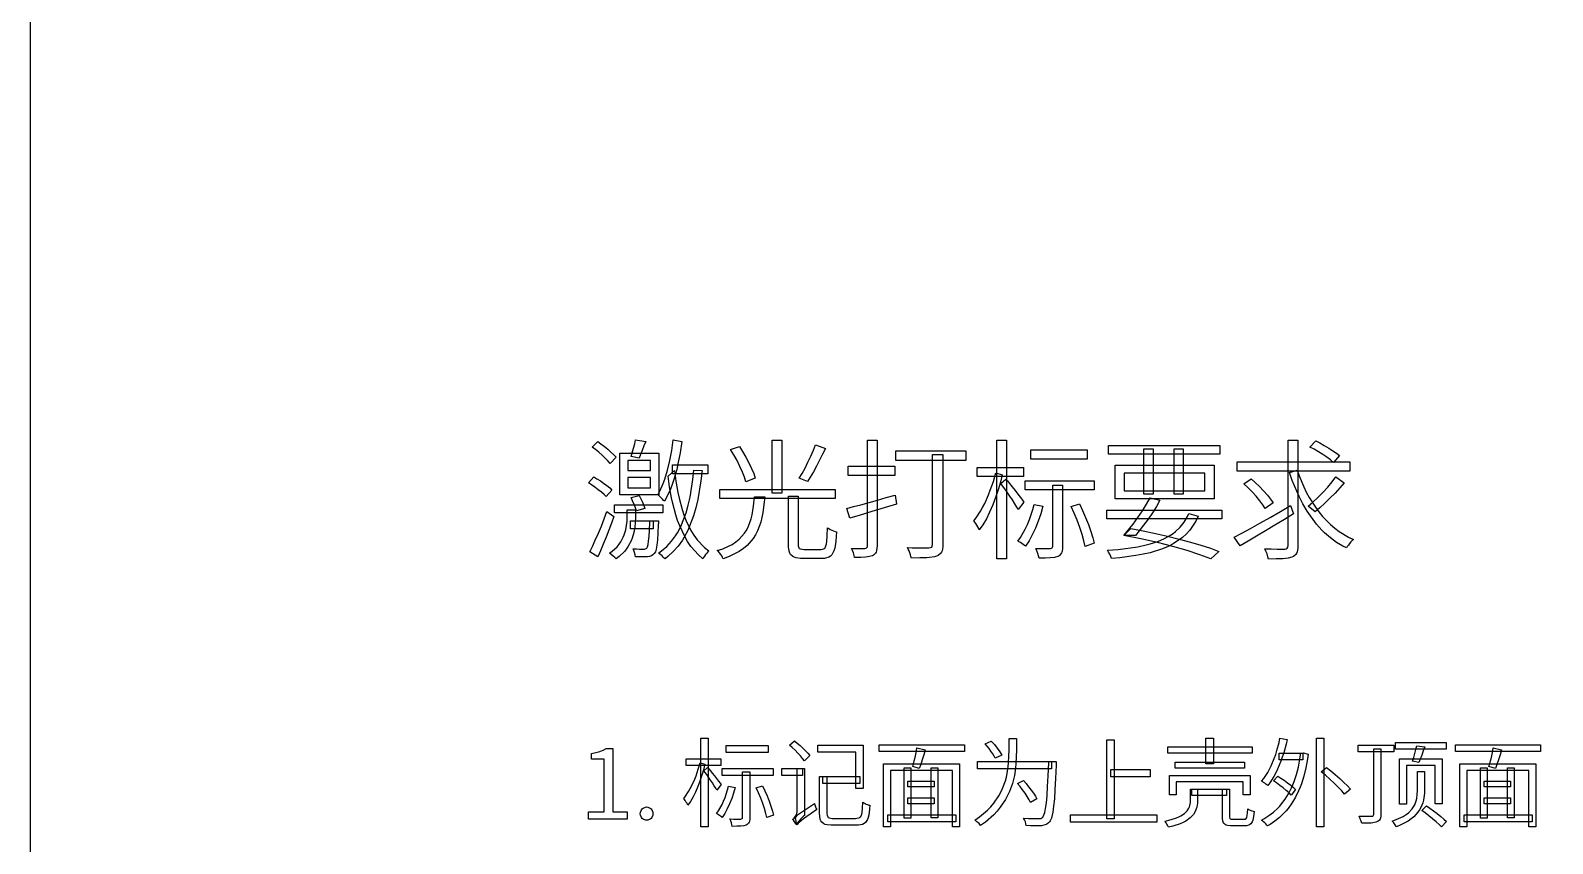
# Model space of a CAD drawing. Header units: millimetres. Extents: x 5 to 292, y 5 to 205.
# Drawn here: x 5 to 45.92, y 70.16 to 92 of the extents above; entities that cross this region are included whole.
import ezdxf

# ---------------------------------------------------------------- set-up
doc = ezdxf.new("R2010")
doc.units = ezdxf.units.MM
doc.layers.add('ANNOTATION', color=7, linetype='Continuous')
doc.layers.add('REFERENCE', color=8, linetype='Continuous')

msp = doc.modelspace()

# ---------------------------------------------------------------- linework, layer by layer
at = {"layer": 'ANNOTATION'}
for points in [[(20.101, 80.809), (20.25, 80.959), (20.338, 80.896), (20.43, 80.825), (20.521, 80.751), (20.607, 80.676), (20.682, 80.604), (20.742, 80.539), (20.582, 80.369), (20.523, 80.438), (20.451, 80.513), (20.368, 80.591), (20.279, 80.669), (20.189, 80.743), (20.101, 80.809)], [(20.842, 80.643), (21.897, 80.643), (21.897, 79.523), (20.842, 79.523), (20.842, 80.643)], [(21.269, 81), (21.54, 80.962), (21.494, 80.841), (21.449, 80.719), (21.405, 80.607), (21.362, 80.511), (21.147, 80.553), (21.18, 80.657), (21.213, 80.776), (21.245, 80.896), (21.269, 81)], [(22.278, 81), (22.514, 80.962), (22.466, 80.654), (22.407, 80.355), (22.374, 80.21), (22.297, 79.936), (22.254, 79.805), (22.207, 79.682), (22.101, 79.456), (22.042, 79.353), (22.021, 79.378), (21.992, 79.409), (21.959, 79.443), (21.926, 79.476), (21.894, 79.506), (21.865, 79.53), (21.919, 79.624), (22.014, 79.83), (22.056, 79.943), (22.129, 80.184), (22.191, 80.445), (22.24, 80.719), (22.278, 81)], [(23.824, 80.74), (24.06, 80.827), (24.146, 80.689), (24.233, 80.541), (24.315, 80.388), (24.387, 80.237), (24.446, 80.096), (24.487, 79.971), (24.233, 79.873), (24.196, 79.997), (24.141, 80.139), (24.073, 80.291), (23.996, 80.447), (23.912, 80.599), (23.824, 80.74)], [(24.937, 80.997), (25.201, 80.997), (25.201, 79.572), (24.937, 79.572), (24.937, 80.997)], [(26.102, 80.865), (26.372, 80.768), (26.297, 80.615), (26.216, 80.456), (26.133, 80.296), (26.048, 80.144), (25.966, 80.004), (25.887, 79.884), (25.665, 79.971), (25.743, 80.098), (25.823, 80.244), (25.902, 80.402), (25.979, 80.565), (26.047, 80.722), (26.102, 80.865)], [(27.503, 80.997), (27.759, 80.997), (27.759, 78.15), (27.757, 78.1), (27.744, 78.017), (27.732, 77.984), (27.715, 77.956), (27.667, 77.909), (27.635, 77.89), (27.554, 77.865), (27.45, 77.85), (27.32, 77.844), (27.156, 77.842), (27.145, 77.898), (27.125, 77.965), (27.1, 78.031), (27.073, 78.088), (27.189, 78.085), (27.297, 78.084), (27.382, 78.085), (27.434, 78.088), (27.464, 78.092), (27.499, 78.125), (27.503, 78.154), (27.503, 80.997)], [(28.262, 80.705), (30.144, 80.705), (30.144, 80.445), (28.262, 80.445), (28.262, 80.705)], [(30.98, 80.997), (31.24, 80.997), (31.24, 77.81), (30.98, 77.81), (30.98, 80.997)], [(31.895, 80.733), (33.407, 80.733), (33.407, 80.487), (31.895, 80.487), (31.895, 80.733)], [(33.986, 80.848), (36.971, 80.848), (36.971, 80.615), (33.986, 80.615), (33.986, 80.848)], [(34.933, 80.761), (35.179, 80.761), (35.179, 79.548), (34.933, 79.548), (34.933, 80.761)], [(35.744, 80.761), (35.99, 80.761), (35.99, 79.548), (35.744, 79.548), (35.744, 80.761)], [(38.809, 80.99), (39.076, 80.99), (39.076, 78.161), (39.074, 78.096), (39.054, 77.993), (39.037, 77.954), (39.015, 77.923), (38.953, 77.871), (38.913, 77.852), (38.808, 77.826), (38.669, 77.811), (38.493, 77.803), (38.282, 77.8), (38.267, 77.864), (38.244, 77.939), (38.215, 78.013), (38.185, 78.077), (38.358, 78.072), (38.516, 78.07), (38.719, 78.07), (38.76, 78.078), (38.788, 78.091), (38.804, 78.117), (38.809, 78.161), (38.809, 80.99)], [(39.395, 80.809), (39.554, 80.976), (39.665, 80.919), (39.783, 80.853), (39.901, 80.782), (40.014, 80.712), (40.113, 80.646), (40.192, 80.584), (40.029, 80.397), (39.95, 80.462), (39.852, 80.534), (39.742, 80.608), (39.625, 80.681), (39.508, 80.75), (39.395, 80.809)], [(21.057, 80.449), (21.057, 80.179), (21.671, 80.179), (21.671, 80.449), (21.057, 80.449)], [(22.264, 80.331), (23.207, 80.331), (23.207, 80.092), (22.264, 80.092), (22.264, 80.331)], [(26.979, 80.296), (28.241, 80.296), (28.241, 80.047), (26.979, 80.047), (26.979, 80.296)], [(29.25, 80.612), (29.527, 80.612), (29.527, 78.188), (29.525, 78.126), (29.506, 78.024), (29.489, 77.984), (29.467, 77.95), (29.401, 77.896), (29.358, 77.876), (29.305, 77.861), (29.173, 77.84), (29.094, 77.835), (28.908, 77.829), (28.682, 77.828), (28.672, 77.869), (28.657, 77.916), (28.639, 77.967), (28.619, 78.018), (28.597, 78.067), (28.574, 78.109), (28.702, 78.105), (28.824, 78.102), (28.934, 78.1), (29.03, 78.1), (29.106, 78.102), (29.156, 78.105), (29.2, 78.11), (29.229, 78.124), (29.245, 78.151), (29.25, 78.192), (29.25, 80.612)], [(30.45, 80.262), (31.694, 80.262), (31.694, 80.019), (30.45, 80.019), (30.45, 80.262)], [(34.16, 80.321), (36.826, 80.321), (36.826, 79.422), (34.16, 79.422), (34.16, 80.321)], [(37.439, 80.414), (40.47, 80.414), (40.47, 80.161), (37.439, 80.161), (37.439, 80.414)], [(20, 79.849), (20.146, 80.009), (20.231, 79.956), (20.321, 79.898), (20.41, 79.835), (20.496, 79.773), (20.572, 79.712), (20.634, 79.655), (20.478, 79.478), (20.422, 79.534), (20.348, 79.596), (20.264, 79.662), (20.175, 79.73), (20.085, 79.793), (20, 79.849)], [(21.057, 79.995), (21.057, 79.717), (21.671, 79.717), (21.671, 79.995), (21.057, 79.995)], [(22.833, 80.192), (23.054, 80.175), (23.023, 79.904), (22.94, 79.404), (22.888, 79.174), (22.827, 78.958), (22.672, 78.566), (22.578, 78.389), (22.526, 78.306), (22.411, 78.148), (22.282, 78.001), (22.137, 77.867), (22.06, 77.804), (22.041, 77.827), (22.013, 77.854), (21.979, 77.884), (21.946, 77.913), (21.915, 77.94), (21.886, 77.963), (21.963, 78.019), (22.105, 78.141), (22.232, 78.277), (22.343, 78.425), (22.392, 78.504), (22.482, 78.671), (22.629, 79.044), (22.685, 79.249), (22.733, 79.467), (22.807, 79.938), (22.833, 80.192)], [(22.316, 80.179), (22.354, 79.889), (22.404, 79.589), (22.436, 79.437), (22.517, 79.136), (22.566, 78.987), (22.621, 78.842), (22.756, 78.568), (22.834, 78.44), (22.922, 78.319), (23.125, 78.108), (23.242, 78.018), (23.215, 77.991), (23.184, 77.958), (23.152, 77.921), (23.122, 77.882), (23.096, 77.844), (23.075, 77.81), (22.959, 77.91), (22.755, 78.139), (22.668, 78.268), (22.589, 78.404), (22.455, 78.689), (22.399, 78.838), (22.35, 78.99), (22.269, 79.294), (22.236, 79.447), (22.184, 79.744), (22.146, 80.026), (22.316, 80.179)], [(30.949, 80.116), (31.126, 80.061), (31.076, 79.866), (31.017, 79.662), (30.948, 79.456), (30.871, 79.255), (30.787, 79.062), (30.698, 78.882), (30.605, 78.721), (30.508, 78.587), (30.492, 78.624), (30.469, 78.667), (30.442, 78.711), (30.415, 78.755), (30.388, 78.795), (30.363, 78.83), (30.422, 78.905), (30.539, 79.084), (30.597, 79.187), (30.653, 79.296), (30.757, 79.527), (30.805, 79.648), (30.887, 79.888), (30.949, 80.116)], [(31.223, 79.946), (31.263, 79.899), (31.322, 79.827), (31.392, 79.738), (31.469, 79.641), (31.545, 79.544), (31.615, 79.456), (31.671, 79.382), (31.708, 79.333), (31.556, 79.128), (31.514, 79.197), (31.46, 79.285), (31.397, 79.387), (31.329, 79.492), (31.259, 79.595), (31.193, 79.69), (31.136, 79.769), (31.091, 79.828), (31.223, 79.946)], [(31.743, 79.905), (33.594, 79.905), (33.594, 79.659), (31.743, 79.659), (31.743, 79.905)], [(34.406, 80.106), (34.406, 79.634), (36.569, 79.634), (36.569, 80.106), (34.406, 80.106)], [(37.62, 79.821), (37.818, 79.957), (37.929, 79.858), (38.042, 79.749), (38.153, 79.634), (38.254, 79.519), (38.341, 79.41), (38.407, 79.312), (38.195, 79.156), (38.133, 79.255), (38.049, 79.367), (37.951, 79.486), (37.844, 79.605), (37.731, 79.719), (37.62, 79.821)], [(39.055, 80.189), (39.107, 80.038), (39.229, 79.742), (39.3, 79.598), (39.376, 79.457), (39.546, 79.191), (39.639, 79.065), (39.738, 78.946), (39.95, 78.728), (40.064, 78.629), (40.183, 78.538), (40.434, 78.386), (40.567, 78.324), (40.534, 78.296), (40.499, 78.259), (40.464, 78.219), (40.43, 78.177), (40.4, 78.135), (40.376, 78.098), (40.286, 78.145), (40.113, 78.249), (39.949, 78.369), (39.793, 78.506), (39.719, 78.58), (39.577, 78.738), (39.322, 79.089), (39.209, 79.282), (39.105, 79.484), (38.924, 79.908), (38.847, 80.13), (39.055, 80.189)], [(40.095, 80.005), (40.32, 79.846), (40.203, 79.711), (40.073, 79.571), (39.935, 79.433), (39.797, 79.301), (39.663, 79.18), (39.537, 79.073), (39.35, 79.218), (39.473, 79.325), (39.606, 79.452), (39.743, 79.591), (39.875, 79.733), (39.995, 79.873), (40.095, 80.005)], [(21.147, 79.451), (21.366, 79.506), (21.41, 79.422), (21.452, 79.329), (21.49, 79.239), (21.518, 79.162), (21.29, 79.097), (21.264, 79.176), (21.227, 79.27), (21.187, 79.365), (21.147, 79.451)], [(24.465, 79.471), (24.74, 79.471), (24.727, 79.326), (24.69, 79.051), (24.665, 78.92), (24.634, 78.795), (24.549, 78.561), (24.495, 78.453), (24.431, 78.351), (24.268, 78.165), (24.169, 78.081), (24.057, 78.003), (23.785, 77.866), (23.626, 77.807), (23.609, 77.843), (23.585, 77.883), (23.556, 77.925), (23.526, 77.965), (23.495, 78.001), (23.464, 78.029), (23.612, 78.079), (23.862, 78.196), (23.964, 78.264), (24.053, 78.338), (24.199, 78.5), (24.256, 78.589), (24.303, 78.682), (24.376, 78.884), (24.402, 78.992), (24.439, 79.223), (24.465, 79.471)], [(23.536, 79.672), (26.632, 79.672), (26.632, 79.426), (23.536, 79.426), (23.536, 79.672)], [(25.381, 79.489), (25.641, 79.489), (25.641, 78.195), (25.643, 78.157), (25.657, 78.103), (25.67, 78.086), (25.69, 78.075), (25.757, 78.062), (25.804, 78.06), (25.889, 78.06), (26.024, 78.06), (26.163, 78.06), (26.258, 78.06), (26.291, 78.063), (26.343, 78.083), (26.362, 78.102), (26.378, 78.128), (26.402, 78.211), (26.41, 78.268), (26.423, 78.424), (26.431, 78.642), (26.463, 78.619), (26.502, 78.597), (26.547, 78.578), (26.592, 78.56), (26.636, 78.544), (26.674, 78.532), (26.652, 78.282), (26.622, 78.093), (26.602, 78.02), (26.544, 77.911), (26.506, 77.875), (26.461, 77.848), (26.347, 77.818), (26.279, 77.814), (26.182, 77.814), (26.024, 77.814), (25.87, 77.814), (25.776, 77.814), (25.702, 77.816), (25.581, 77.833), (25.533, 77.847), (25.493, 77.867), (25.433, 77.925), (25.414, 77.963), (25.399, 78.009), (25.383, 78.125), (25.381, 78.195), (25.381, 79.489)], [(26.948, 79.162), (27.126, 79.208), (27.326, 79.261), (27.544, 79.321), (27.773, 79.386), (28.009, 79.453), (28.245, 79.52), (28.279, 79.274), (27.949, 79.176), (27.619, 79.076), (27.306, 78.982), (27.028, 78.902), (26.948, 79.162)], [(32.485, 79.783), (32.749, 79.783), (32.749, 78.143), (32.747, 78.091), (32.733, 78.003), (32.72, 77.968), (32.704, 77.938), (32.652, 77.889), (32.617, 77.869), (32.529, 77.844), (32.417, 77.83), (32.28, 77.823), (32.114, 77.821), (32.103, 77.884), (32.083, 77.954), (32.058, 78.025), (32.031, 78.088), (32.16, 78.085), (32.275, 78.084), (32.419, 78.084), (32.451, 78.09), (32.471, 78.1), (32.481, 78.118), (32.485, 78.147), (32.485, 79.783)], [(34.392, 78.434), (34.515, 78.577), (34.643, 78.74), (34.771, 78.916), (34.894, 79.097), (35.006, 79.276), (35.099, 79.447), (35.362, 79.385), (35.271, 79.216), (35.163, 79.043), (35.046, 78.872), (34.926, 78.708), (34.81, 78.56), (34.704, 78.434), (34.392, 78.434)], [(20.038, 77.994), (20.108, 78.138), (20.185, 78.306), (20.267, 78.492), (20.348, 78.687), (20.427, 78.885), (20.499, 79.076), (20.683, 78.944), (20.62, 78.764), (20.549, 78.577), (20.475, 78.387), (20.399, 78.2), (20.323, 78.022), (20.25, 77.859), (20.038, 77.994)], [(21.043, 79.125), (21.265, 79.125), (21.265, 78.909), (21.261, 78.787), (21.248, 78.653), (21.222, 78.512), (21.179, 78.365), (21.15, 78.291), (21.072, 78.145), (21.023, 78.072), (20.966, 78.002), (20.828, 77.867), (20.745, 77.804), (20.709, 77.841), (20.662, 77.882), (20.612, 77.922), (20.565, 77.956), (20.642, 78.013), (20.772, 78.133), (20.823, 78.197), (20.868, 78.262), (20.939, 78.391), (20.965, 78.455), (21.005, 78.582), (21.028, 78.703), (21.039, 78.816), (21.043, 78.917), (21.043, 79.125)], [(20.7, 79.26), (22.001, 79.26), (22.001, 79.041), (20.7, 79.041), (20.7, 79.26)], [(31.982, 79.27), (32.221, 79.218), (32.164, 79.018), (32.095, 78.821), (32.017, 78.631), (31.934, 78.452), (31.845, 78.289), (31.753, 78.147), (31.725, 78.166), (31.691, 78.19), (31.652, 78.216), (31.613, 78.242), (31.575, 78.265), (31.542, 78.282), (31.613, 78.38), (31.743, 78.605), (31.802, 78.732), (31.856, 78.865), (31.946, 79.134), (31.982, 79.27)], [(32.981, 79.211), (33.203, 79.281), (33.287, 79.105), (33.367, 78.918), (33.441, 78.729), (33.507, 78.545), (33.562, 78.375), (33.598, 78.226), (33.359, 78.14), (33.323, 78.29), (33.273, 78.462), (33.212, 78.649), (33.14, 78.842), (33.062, 79.032), (32.981, 79.211)], [(33.934, 79.117), (37.03, 79.117), (37.03, 78.885), (33.934, 78.885), (33.934, 79.117)], [(36.146, 79.024), (36.392, 78.951), (36.328, 78.816), (36.169, 78.576), (36.073, 78.471), (35.967, 78.376), (35.723, 78.21), (35.584, 78.14), (35.435, 78.077), (35.1, 77.972), (34.915, 77.93), (34.719, 77.894), (34.291, 77.836), (34.059, 77.814), (34.041, 77.871), (34.016, 77.932), (33.985, 77.99), (33.952, 78.039), (34.246, 78.061), (34.769, 78.131), (34.998, 78.18), (35.105, 78.208), (35.304, 78.273), (35.484, 78.35), (35.645, 78.44), (35.718, 78.49), (35.786, 78.543), (35.911, 78.661), (36.018, 78.794), (36.108, 78.943), (36.146, 79.024)], [(37.363, 78.393), (37.563, 78.497), (37.796, 78.623), (38.054, 78.766), (38.327, 78.92), (38.605, 79.079), (38.878, 79.236), (38.958, 79.017), (38.71, 78.864), (38.457, 78.71), (38.206, 78.559), (37.964, 78.415), (37.736, 78.281), (37.526, 78.157), (37.363, 78.393)], [(21.134, 78.823), (21.744, 78.823), (21.744, 78.608), (21.134, 78.608), (21.134, 78.823)], [(21.65, 78.823), (21.883, 78.823), (21.883, 78.823), (21.883, 78.786), (21.882, 78.753), (21.879, 78.726), (21.868, 78.497), (21.855, 78.315), (21.84, 78.175), (21.822, 78.07), (21.8, 77.996), (21.771, 77.946), (21.735, 77.913), (21.693, 77.889), (21.646, 77.872), (21.592, 77.862), (21.53, 77.86), (21.449, 77.859), (21.357, 77.86), (21.262, 77.862), (21.255, 77.916), (21.243, 77.975), (21.224, 78.031), (21.199, 78.077), (21.289, 78.071), (21.371, 78.067), (21.437, 78.065), (21.481, 78.064), (21.511, 78.066), (21.556, 78.081), (21.57, 78.095), (21.59, 78.131), (21.605, 78.192), (21.619, 78.282), (21.631, 78.407), (21.642, 78.573), (21.65, 78.785), (21.65, 78.823)], [(34.392, 78.434), (34.579, 78.619), (34.911, 78.556), (35.243, 78.486), (35.569, 78.412), (35.884, 78.334), (36.185, 78.254), (36.466, 78.171), (36.724, 78.089), (36.951, 78.008), (36.729, 77.807), (36.441, 77.916), (36.099, 78.027), (35.714, 78.137), (35.295, 78.244), (34.851, 78.343), (34.392, 78.434)], [(23.024, 72.985), (23.218, 72.985), (23.218, 70.611), (23.024, 70.611), (23.024, 72.985)], [(25.405, 72.801), (25.539, 72.92), (25.613, 72.857), (25.689, 72.788), (25.764, 72.717), (25.836, 72.647), (25.899, 72.582), (25.95, 72.522), (25.808, 72.383), (25.76, 72.446), (25.699, 72.515), (25.629, 72.588), (25.555, 72.663), (25.478, 72.736), (25.405, 72.801)], [(31.31, 72.979), (31.507, 72.979), (31.507, 72.672), (31.503, 72.492), (31.492, 72.298), (31.483, 72.196), (31.451, 71.988), (31.428, 71.881), (31.399, 71.773), (31.321, 71.557), (31.271, 71.449), (31.214, 71.342), (31.074, 71.132), (30.99, 71.029), (30.896, 70.928), (30.673, 70.736), (30.544, 70.645), (30.525, 70.669), (30.501, 70.694), (30.473, 70.72), (30.444, 70.746), (30.416, 70.769), (30.391, 70.787), (30.515, 70.873), (30.728, 71.052), (30.818, 71.146), (30.899, 71.242), (31.034, 71.439), (31.088, 71.539), (31.135, 71.639), (31.209, 71.84), (31.236, 71.94), (31.257, 72.039), (31.287, 72.232), (31.296, 72.326), (31.307, 72.506), (31.31, 72.675), (31.31, 72.979)], [(30.667, 72.84), (30.832, 72.912), (30.913, 72.821), (30.993, 72.719), (31.063, 72.618), (31.114, 72.533), (30.939, 72.448), (30.908, 72.505), (30.869, 72.569), (30.823, 72.637), (30.772, 72.708), (30.719, 72.777), (30.667, 72.84)], [(33.934, 72.946), (34.138, 72.946), (34.138, 70.823), (33.934, 70.823), (33.934, 72.946)], [(36.601, 72.987), (36.803, 72.987), (36.803, 72.303), (36.601, 72.303), (36.601, 72.987)], [(38.592, 72.987), (38.786, 72.951), (38.757, 72.83), (38.692, 72.593), (38.654, 72.478), (38.614, 72.367), (38.526, 72.156), (38.479, 72.057), (38.428, 71.963), (38.32, 71.792), (38.262, 71.714), (38.241, 71.733), (38.214, 71.755), (38.183, 71.779), (38.152, 71.802), (38.122, 71.822), (38.097, 71.838), (38.154, 71.908), (38.262, 72.066), (38.311, 72.153), (38.357, 72.245), (38.44, 72.442), (38.478, 72.547), (38.511, 72.654), (38.569, 72.874), (38.592, 72.987)], [(39.573, 72.985), (39.775, 72.985), (39.775, 70.611), (39.573, 70.611), (39.573, 72.985)], [(41.701, 72.871), (43.059, 72.871), (43.059, 72.698), (41.701, 72.698), (41.701, 72.871)], [(20, 70.816), (20, 71.012), (20.424, 71.012), (20.424, 72.424), (20.085, 72.424), (20.085, 72.574), (20.204, 72.6), (20.306, 72.631), (20.396, 72.667), (20.478, 72.708), (20.658, 72.708), (20.658, 71.012), (21.038, 71.012), (21.038, 70.816), (20, 70.816)], [(22.629, 72.437), (23.556, 72.437), (23.556, 72.256), (22.629, 72.256), (22.629, 72.437)], [(23.705, 72.789), (24.832, 72.789), (24.832, 72.605), (23.705, 72.605), (23.705, 72.789)], [(26.167, 72.804), (27.385, 72.804), (27.385, 71.637), (27.191, 71.637), (27.191, 72.61), (26.167, 72.61), (26.167, 72.804)], [(27.816, 72.814), (30.107, 72.814), (30.107, 72.628), (27.816, 72.628), (27.816, 72.814)], [(28.829, 72.729), (29.056, 72.675), (29.015, 72.544), (28.973, 72.409), (28.933, 72.282), (28.893, 72.174), (28.718, 72.225), (28.739, 72.3), (28.76, 72.383), (28.782, 72.472), (28.802, 72.562), (28.818, 72.65), (28.829, 72.729)], [(35.576, 72.76), (37.841, 72.76), (37.841, 72.584), (35.576, 72.584), (35.576, 72.76)], [(39.142, 72.59), (39.178, 72.59), (39.217, 72.597), (39.351, 72.556), (39.333, 72.43), (39.289, 72.192), (39.234, 71.97), (39.168, 71.765), (39.131, 71.669), (39.091, 71.577), (39.006, 71.404), (38.912, 71.246), (38.809, 71.103), (38.755, 71.037), (38.698, 70.975), (38.581, 70.86), (38.456, 70.758), (38.325, 70.669), (38.256, 70.63), (38.237, 70.655), (38.211, 70.685), (38.181, 70.717), (38.151, 70.746), (38.121, 70.771), (38.094, 70.79), (38.162, 70.826), (38.292, 70.908), (38.415, 71.001), (38.53, 71.106), (38.584, 71.163), (38.637, 71.223), (38.735, 71.353), (38.824, 71.497), (38.905, 71.654), (38.942, 71.738), (38.976, 71.825), (39.037, 72.011), (39.088, 72.212), (39.127, 72.429), (39.142, 72.543), (39.142, 72.59)], [(38.569, 72.59), (39.204, 72.59), (39.204, 72.406), (38.569, 72.406), (38.569, 72.59)], [(40.694, 72.801), (41.652, 72.801), (41.652, 72.618), (40.694, 72.618), (40.694, 72.801)], [(41.113, 72.703), (41.306, 72.703), (41.306, 70.947), (41.305, 70.906), (41.292, 70.838), (41.282, 70.812), (41.267, 70.789), (41.225, 70.754), (41.198, 70.741), (41.168, 70.729), (41.091, 70.712), (41.044, 70.707), (40.931, 70.702), (40.79, 70.702), (40.784, 70.73), (40.774, 70.763), (40.761, 70.798), (40.747, 70.833), (40.733, 70.867), (40.718, 70.895), (40.83, 70.893), (40.93, 70.892), (41.009, 70.892), (41.056, 70.893), (41.084, 70.897), (41.101, 70.906), (41.11, 70.921), (41.113, 70.947), (41.113, 72.703)], [(41.807, 72.437), (42.956, 72.437), (42.956, 71.221), (42.768, 71.221), (42.768, 72.254), (41.991, 72.254), (41.991, 71.216), (41.807, 71.216), (41.807, 72.437)], [(42.269, 72.786), (42.484, 72.758), (42.444, 72.646), (42.402, 72.533), (42.361, 72.427), (42.323, 72.339), (42.158, 72.373), (42.189, 72.468), (42.22, 72.578), (42.248, 72.689), (42.269, 72.786)], [(43.31, 72.814), (45.6, 72.814), (45.6, 72.628), (43.31, 72.628), (43.31, 72.814)], [(44.322, 72.729), (44.549, 72.675), (44.508, 72.544), (44.467, 72.409), (44.426, 72.282), (44.387, 72.174), (44.211, 72.225), (44.232, 72.3), (44.254, 72.383), (44.275, 72.472), (44.295, 72.562), (44.312, 72.65), (44.322, 72.729)], [(23.001, 72.329), (23.133, 72.287), (23.095, 72.142), (23.051, 71.991), (23, 71.837), (22.942, 71.687), (22.88, 71.543), (22.813, 71.409), (22.744, 71.29), (22.673, 71.19), (22.66, 71.218), (22.643, 71.249), (22.623, 71.283), (22.603, 71.315), (22.583, 71.345), (22.564, 71.371), (22.608, 71.427), (22.695, 71.56), (22.738, 71.637), (22.781, 71.718), (22.858, 71.89), (22.893, 71.98), (22.954, 72.159), (23.001, 72.329)], [(23.205, 72.202), (23.235, 72.167), (23.278, 72.113), (23.331, 72.047), (23.388, 71.975), (23.445, 71.903), (23.496, 71.837), (23.539, 71.782), (23.566, 71.745), (23.452, 71.593), (23.422, 71.644), (23.381, 71.71), (23.334, 71.785), (23.283, 71.864), (23.232, 71.941), (23.183, 72.011), (23.14, 72.071), (23.107, 72.114), (23.205, 72.202)], [(23.592, 72.171), (24.971, 72.171), (24.971, 71.988), (23.592, 71.988), (23.592, 72.171)], [(24.144, 72.081), (24.341, 72.081), (24.341, 70.86), (24.34, 70.82), (24.329, 70.755), (24.32, 70.729), (24.307, 70.707), (24.269, 70.67), (24.243, 70.655), (24.177, 70.637), (24.094, 70.626), (23.992, 70.621), (23.868, 70.619), (23.86, 70.666), (23.845, 70.719), (23.826, 70.771), (23.806, 70.818), (23.902, 70.816), (23.988, 70.816), (24.096, 70.816), (24.119, 70.82), (24.134, 70.827), (24.142, 70.84), (24.144, 70.862), (24.144, 72.081)], [(25.203, 72.174), (25.753, 72.174), (25.753, 71.985), (25.203, 71.985), (25.203, 72.174)], [(25.601, 70.658), (25.588, 70.682), (25.571, 70.709), (25.551, 70.736), (25.531, 70.763), (25.511, 70.787), (25.49, 70.805), (25.528, 70.841), (25.571, 70.895), (25.591, 70.93), (25.613, 71.01), (25.616, 71.056), (25.616, 72.174), (25.808, 72.174), (25.808, 70.911), (25.808, 70.911), (25.787, 70.893), (25.764, 70.872), (25.735, 70.845), (25.704, 70.814), (25.673, 70.781), (25.645, 70.747), (25.622, 70.715), (25.606, 70.685), (25.601, 70.658)], [(27.935, 72.303), (29.98, 72.303), (29.98, 70.609), (29.784, 70.609), (29.784, 72.122), (28.121, 72.122), (28.121, 70.609), (27.935, 70.609), (27.935, 72.303)], [(28.493, 72.192), (28.671, 72.192), (28.671, 70.841), (28.493, 70.841), (28.493, 72.192)], [(29.219, 72.192), (29.397, 72.192), (29.397, 70.849), (29.219, 70.849), (29.219, 72.192)], [(30.461, 72.363), (32.452, 72.363), (32.452, 72.169), (30.461, 72.169), (30.461, 72.363)], [(32.374, 72.363), (32.575, 72.363), (32.575, 72.363), (32.574, 72.343), (32.573, 72.323), (32.573, 72.3), (32.573, 72.262), (32.558, 71.903), (32.542, 71.603), (32.526, 71.356), (32.507, 71.158), (32.486, 71.002), (32.46, 70.885), (32.446, 70.84), (32.413, 70.769), (32.395, 70.743), (32.373, 70.718), (32.326, 70.68), (32.302, 70.667), (32.247, 70.649), (32.18, 70.637), (32.102, 70.634), (32.001, 70.634), (31.886, 70.636), (31.767, 70.642), (31.761, 70.69), (31.747, 70.743), (31.726, 70.797), (31.7, 70.844), (31.827, 70.834), (31.943, 70.83), (32.038, 70.829), (32.101, 70.828), (32.138, 70.829), (32.168, 70.834), (32.192, 70.845), (32.214, 70.865), (32.229, 70.885), (32.256, 70.948), (32.268, 70.99), (32.29, 71.101), (32.311, 71.253), (32.329, 71.448), (32.345, 71.688), (32.361, 71.979), (32.374, 72.324), (32.374, 72.363)], [(34.045, 72.148), (35.106, 72.148), (35.106, 71.954), (34.045, 71.954), (34.045, 72.148)], [(35.773, 72.347), (37.642, 72.347), (37.642, 72.179), (35.773, 72.179), (35.773, 72.347)], [(39.698, 72.086), (39.844, 72.202), (39.959, 72.112), (40.079, 72.011), (40.198, 71.906), (40.311, 71.802), (40.411, 71.705), (40.49, 71.618), (40.33, 71.482), (40.255, 71.57), (40.158, 71.671), (40.048, 71.779), (39.931, 71.887), (39.813, 71.991), (39.698, 72.086)], [(42.288, 72.096), (42.478, 72.096), (42.478, 71.575), (42.477, 71.514), (42.462, 71.387), (42.45, 71.322), (42.433, 71.256), (42.38, 71.126), (42.344, 71.062), (42.301, 70.999), (42.187, 70.877), (42.117, 70.818), (42.036, 70.761), (41.84, 70.657), (41.725, 70.609), (41.71, 70.632), (41.692, 70.658), (41.672, 70.687), (41.65, 70.715), (41.627, 70.741), (41.606, 70.762), (41.719, 70.802), (41.908, 70.889), (41.983, 70.937), (42.047, 70.987), (42.148, 71.091), (42.185, 71.145), (42.215, 71.2), (42.257, 71.31), (42.269, 71.366), (42.283, 71.474), (42.288, 71.577), (42.288, 72.096)], [(43.429, 72.303), (45.474, 72.303), (45.474, 70.609), (45.278, 70.609), (45.278, 72.122), (43.615, 72.122), (43.615, 70.609), (43.429, 70.609), (43.429, 72.303)], [(43.987, 72.192), (44.165, 72.192), (44.165, 70.841), (43.987, 70.841), (43.987, 72.192)], [(44.712, 72.192), (44.89, 72.192), (44.89, 70.849), (44.712, 70.849), (44.712, 72.192)], [(23.77, 71.699), (23.948, 71.66), (23.905, 71.511), (23.854, 71.364), (23.796, 71.222), (23.734, 71.089), (23.668, 70.968), (23.6, 70.862), (23.579, 70.877), (23.553, 70.894), (23.524, 70.914), (23.495, 70.933), (23.467, 70.95), (23.442, 70.963), (23.495, 71.036), (23.592, 71.204), (23.636, 71.298), (23.676, 71.397), (23.743, 71.597), (23.77, 71.699)], [(24.514, 71.655), (24.679, 71.706), (24.742, 71.576), (24.802, 71.437), (24.857, 71.296), (24.906, 71.159), (24.946, 71.032), (24.974, 70.921), (24.795, 70.857), (24.769, 70.968), (24.732, 71.097), (24.686, 71.236), (24.633, 71.38), (24.575, 71.521), (24.514, 71.655)], [(26.215, 71.957), (26.414, 71.957), (26.414, 70.96), (26.417, 70.925), (26.435, 70.874), (26.45, 70.858), (26.474, 70.847), (26.554, 70.835), (26.61, 70.834), (26.689, 70.834), (26.816, 70.834), (26.959, 70.834), (27.091, 70.834), (27.181, 70.834), (27.219, 70.836), (27.279, 70.852), (27.301, 70.866), (27.32, 70.886), (27.348, 70.948), (27.358, 70.991), (27.372, 71.107), (27.38, 71.267), (27.408, 71.25), (27.438, 71.232), (27.471, 71.217), (27.505, 71.204), (27.539, 71.193), (27.569, 71.185), (27.561, 71.086), (27.537, 70.923), (27.521, 70.858), (27.501, 70.804), (27.445, 70.722), (27.41, 70.694), (27.368, 70.674), (27.258, 70.651), (27.191, 70.648), (27.11, 70.648), (26.972, 70.648), (26.815, 70.648), (26.677, 70.648), (26.598, 70.648), (26.529, 70.649), (26.415, 70.662), (26.369, 70.674), (26.33, 70.689), (26.271, 70.736), (26.25, 70.768), (26.235, 70.806), (26.218, 70.903), (26.215, 70.963), (26.215, 71.957)], [(26.298, 71.957), (27.3, 71.957), (27.3, 71.771), (26.298, 71.771), (26.298, 71.957)], [(28.583, 71.836), (29.294, 71.836), (29.294, 71.678), (28.583, 71.678), (28.583, 71.836)], [(31.538, 71.773), (31.697, 71.851), (31.765, 71.772), (31.834, 71.686), (31.902, 71.596), (31.965, 71.509), (32.019, 71.427), (32.059, 71.355), (31.889, 71.262), (31.849, 71.337), (31.798, 71.421), (31.739, 71.511), (31.673, 71.602), (31.605, 71.691), (31.538, 71.773)], [(36.186, 71.621), (36.377, 71.621), (36.377, 71.293), (36.375, 71.241), (36.358, 71.137), (36.343, 71.087), (36.323, 71.037), (36.264, 70.94), (36.224, 70.893), (36.177, 70.848), (36.058, 70.764), (35.986, 70.725), (35.905, 70.689), (35.709, 70.623), (35.594, 70.594), (35.584, 70.619), (35.57, 70.649), (35.553, 70.681), (35.535, 70.714), (35.517, 70.742), (35.499, 70.762), (35.605, 70.787), (35.786, 70.841), (35.859, 70.871), (35.923, 70.902), (36.025, 70.966), (36.064, 71), (36.096, 71.035), (36.144, 71.107), (36.16, 71.145), (36.171, 71.183), (36.184, 71.261), (36.186, 71.301), (36.186, 71.621)], [(35.62, 71.988), (37.789, 71.988), (37.789, 71.466), (37.601, 71.466), (37.601, 71.82), (35.801, 71.82), (35.801, 71.466), (35.62, 71.466), (35.62, 71.988)], [(36.219, 71.621), (37.157, 71.621), (37.157, 71.446), (36.219, 71.446), (36.219, 71.621)], [(37.043, 71.621), (37.234, 71.621), (37.234, 70.891), (37.235, 70.867), (37.244, 70.834), (37.252, 70.824), (37.282, 70.814), (37.335, 70.81), (37.39, 70.81), (37.476, 70.81), (37.566, 70.81), (37.627, 70.81), (37.66, 70.815), (37.685, 70.83), (37.701, 70.859), (37.713, 70.908), (37.72, 70.983), (37.725, 71.089), (37.748, 71.074), (37.776, 71.06), (37.807, 71.046), (37.838, 71.035), (37.868, 71.025), (37.895, 71.017), (37.881, 70.884), (37.86, 70.783), (37.846, 70.745), (37.809, 70.686), (37.785, 70.667), (37.758, 70.653), (37.689, 70.637), (37.647, 70.635), (37.581, 70.635), (37.476, 70.635), (37.373, 70.635), (37.311, 70.635), (37.263, 70.636), (37.181, 70.646), (37.149, 70.655), (37.121, 70.668), (37.08, 70.706), (37.066, 70.732), (37.056, 70.762), (37.044, 70.84), (37.043, 70.888), (37.043, 71.621)], [(38.417, 71.843), (38.533, 71.972), (38.618, 71.919), (38.707, 71.857), (38.796, 71.791), (38.88, 71.724), (38.954, 71.661), (39.01, 71.606), (38.892, 71.459), (38.835, 71.517), (38.761, 71.583), (38.678, 71.652), (38.59, 71.721), (38.501, 71.786), (38.417, 71.843)], [(44.077, 71.836), (44.787, 71.836), (44.787, 71.678), (44.077, 71.678), (44.077, 71.836)], [(25.601, 70.661), (25.565, 70.847), (25.622, 70.927), (26.076, 71.236), (26.088, 71.195), (26.105, 71.148), (26.122, 71.104), (26.138, 71.069), (25.991, 70.965), (25.876, 70.883), (25.787, 70.818), (25.721, 70.769), (25.673, 70.732), (25.64, 70.703), (25.617, 70.68), (25.601, 70.661)], [(28.583, 71.386), (29.299, 71.386), (29.299, 71.229), (28.583, 71.229), (28.583, 71.386)], [(44.077, 71.386), (44.792, 71.386), (44.792, 71.229), (44.077, 71.229), (44.077, 71.386)], [(21.565, 70.782), (21.531, 70.785), (21.471, 70.81), (21.445, 70.832), (21.423, 70.859), (21.398, 70.923), (21.394, 70.96), (21.398, 70.999), (21.423, 71.065), (21.445, 71.092), (21.471, 71.113), (21.531, 71.138), (21.565, 71.141), (21.599, 71.138), (21.659, 71.113), (21.685, 71.092), (21.707, 71.065), (21.732, 70.999), (21.735, 70.96), (21.732, 70.923), (21.707, 70.859), (21.685, 70.832), (21.659, 70.81), (21.599, 70.785), (21.565, 70.782)], [(28.054, 70.927), (29.877, 70.927), (29.877, 70.746), (28.054, 70.746), (28.054, 70.927)], [(32.963, 70.927), (35.284, 70.927), (35.284, 70.733), (32.963, 70.733), (32.963, 70.927)], [(42.404, 71.048), (42.528, 71.175), (42.623, 71.111), (42.722, 71.039), (42.822, 70.963), (42.916, 70.887), (42.999, 70.815), (43.065, 70.751), (42.933, 70.604), (42.87, 70.672), (42.788, 70.746), (42.695, 70.824), (42.597, 70.903), (42.498, 70.979), (42.404, 71.048)], [(43.548, 70.927), (45.37, 70.927), (45.37, 70.746), (43.548, 70.746), (43.548, 70.927)]]:
    msp.add_lwpolyline(points, close=True, dxfattribs=at)
at = {"layer": 'REFERENCE'}
msp.add_lwpolyline([(5, 205), (292, 205), (292, 5), (5, 5)], close=True, dxfattribs=at)

doc.saveas('drawing.dxf')
